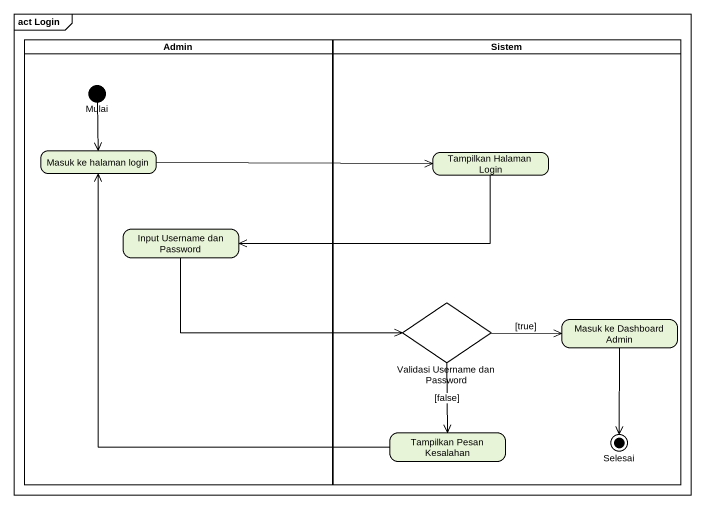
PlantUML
@startuml
mainframe act Login
hide empty description
state Admin <<partition>> {
  state Mulai <<start>>
  state "Masuk ke halaman login" as Masuk_ke_halaman_login
  state "Input Username dan Password" as Input_Username_dan_Password
}
state Sistem <<partition>> {
  state "Tampilkan Halaman Login" as Tampilkan_Halaman_Login
  state "Validasi Username dan Password" as Validasi_Username_dan <<choice>>
  state "Masuk ke Dashboard Admin" as Masuk_ke_Dashboard_Admin
  state "Tampilkan Pesan Kesalahan" as Tampilkan_Pesan_Kesalahan
  state Selesai <<end>>
}
Mulai --> Masuk_ke_halaman_login
Masuk_ke_halaman_login -right-> Tampilkan_Halaman_Login
Tampilkan_Halaman_Login -left-> Input_Username_dan_Password
Input_Username_dan_Password -right-> Validasi_Username_dan
Validasi_Username_dan -right-> Masuk_ke_Dashboard_Admin : [true]
Validasi_Username_dan --> Tampilkan_Pesan_Kesalahan : [false]
Masuk_ke_Dashboard_Admin --> Selesai
Tampilkan_Pesan_Kesalahan -up-> Masuk_ke_halaman_login
@enduml
